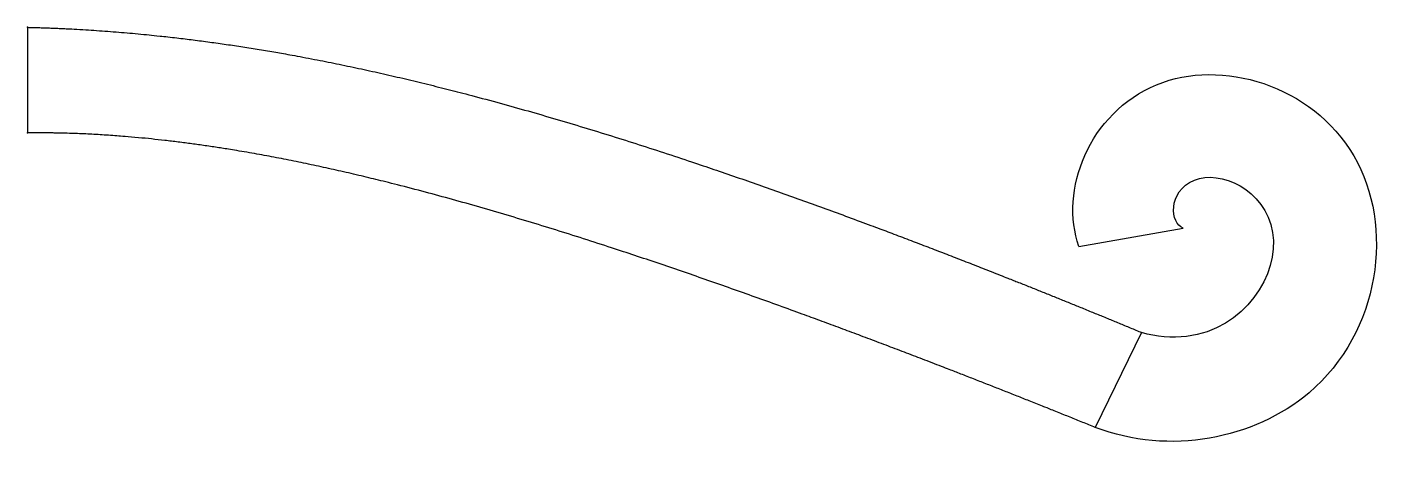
# Model space of a CAD drawing. Header units: millimetres. Extents: x 3.3 to 9.76, y 2.51 to 4.54.
import ezdxf

# ---------------------------------------------------------------- set-up
doc = ezdxf.new("R2010")
doc.units = ezdxf.units.MM
doc.layers.get('0').update_dxf_attribs({"linetype": 'CONTINUOUS'})

msp = doc.modelspace()

# ---------------------------------------------------------------- linework, layer by layer
for p, q in [((3.3, 4.5375), (3.3, 4.0375)), ((8.2706, 3.5003), (8.763, 3.5871)), ((8.5668, 3.0925), (8.3476, 2.6431)), ((8.5668, 3.0925), (8.3476, 2.6431))]:
    msp.add_line(p, q)
for points in [[(3.3, 4.5375), (3.5149, 4.5323), (3.9435, 4.5065), (4.5827, 4.4218), (5.4286, 4.2295), (6.4787, 3.9013), (7.3154, 3.5956), (7.9416, 3.3499), (8.3584, 3.1794), (8.5668, 3.0925)], [(8.3476, 2.6431), (8.132, 2.7308), (7.7024, 2.9025), (7.0628, 3.1489), (6.2202, 3.4536), (5.1922, 3.7755), (4.4029, 3.9559), (3.8389, 4.0261), (3.4772, 4.0393), (3.3, 4.0375)]]:
    msp.add_open_spline(points, degree=5)
for points, knots in [([(8.2706, 3.5003), (8.1764, 3.7612), (8.3169, 4.1332), (8.6378, 4.2658), (8.9418, 4.3914), (9.3721, 4.2666), (9.5697, 3.9282), (9.7627, 3.5977), (9.6954, 3.0943), (9.358, 2.8074), (9.0988, 2.587), (8.6988, 2.5093), (8.3476, 2.6431)], [0, 0, 0, 0, 1.490634, 1.490634, 1.490634, 2.902546, 2.902546, 2.902546, 4.281408, 4.281408, 4.281408, 5.340708, 5.340708, 5.340708, 5.340708]), ([(8.763, 3.5871), (8.7026, 3.6063), (8.6868, 3.7602), (8.8161, 3.8141), (8.9359, 3.864), (9.15, 3.773), (9.1854, 3.5656), (9.2191, 3.3685), (9.0526, 3.1065), (8.7795, 3.0742), (8.7107, 3.066), (8.6378, 3.0716), (8.5668, 3.0925)], [0, 0, 0, 0, 1.762871, 1.762871, 1.762871, 3.396748, 3.396748, 3.396748, 4.949657, 4.949657, 4.949657, 5.340708, 5.340708, 5.340708, 5.340708])]:
    msp.add_open_spline(points, degree=3, knots=knots)
for p in [(3.3, 4.5375), (3.3, 4.0375)]:
    msp.add_point(p)

doc.saveas('drawing.dxf')
